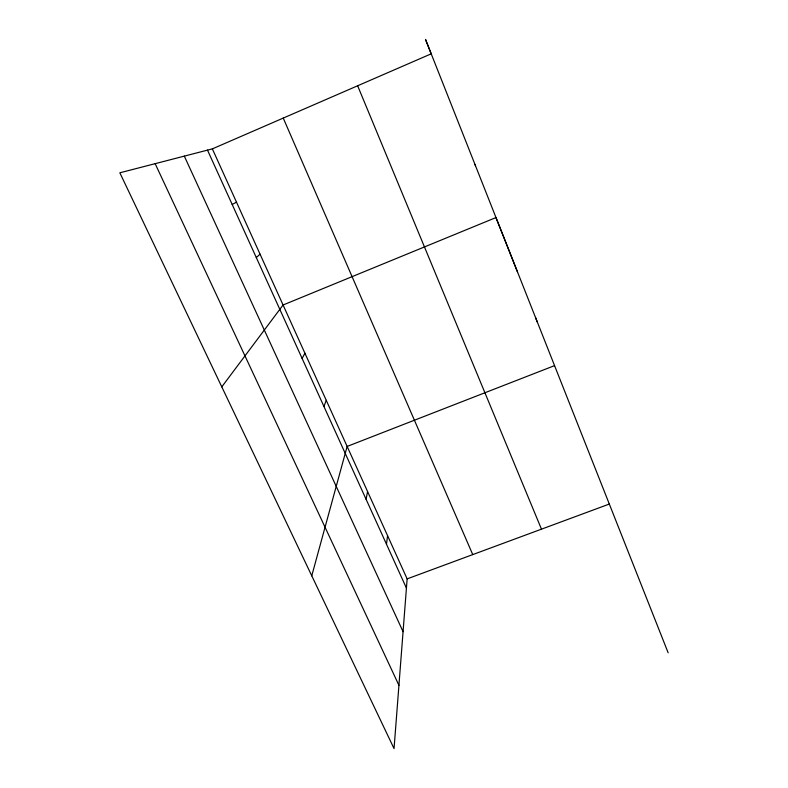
<?xml version="1.0" encoding="UTF-8"?>
<svg xmlns="http://www.w3.org/2000/svg" width="788" height="788" viewBox="0 0 788 788"><rect width="100%" height="100%" fill="white"/><g stroke="black" fill="none" stroke-linecap="round" stroke-linejoin="round"><path stroke-width="1.18" d="M212.356 148.873L407.14 578.885L394.049 748.6L119.845 172.799L212.356 148.873L431.203 53.83L425.51 39.4L668.155 652.779M386.475 544.183L387.568 535.682M366.085 499.287L367.572 491.535M311.762 575.811L347.144 446.432L554.545 365.632M323.927 406.46L326.262 400.324M302.119 358.451L304.907 353.191M221.783 386.869L283.079 304.995L495.977 217.567L517.401 271.712M256.297 257.548L260.06 254.179M232.194 204.496L236.489 202.152M407.14 578.885L609.311 504.054M155.147 163.668L398.935 685.333M184.313 156.132L403.072 631.69M207.5 150.134L406.431 588.114M283.247 118.082L472.751 554.604M357.644 85.774L541.474 529.162M474.908 164.308L475.528 165.884M535.466 317.397L537.298 322.016"/></g></svg>
